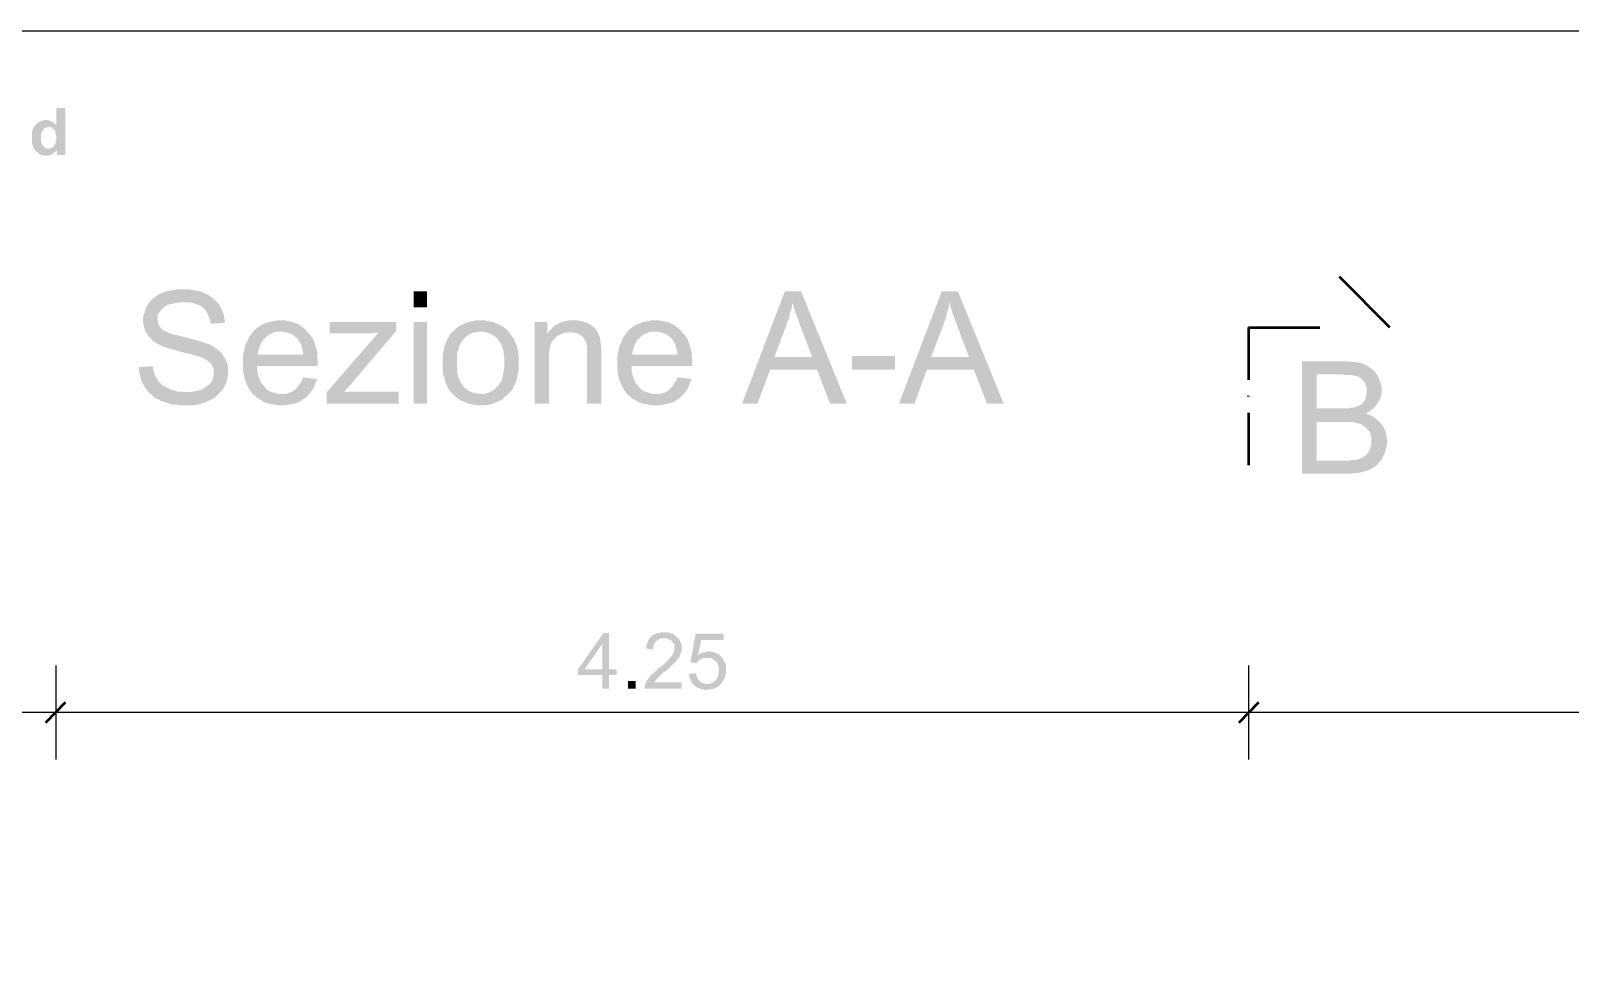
# Model space of a CAD drawing. Header units: millimetres. Extents: x -35.3 to 0.3, y 0.4 to 20.6.
# Drawn here: x -25.206 to -23.047, y 18.341 to 19.662 of the extents above; entities that cross this region are included whole.
import ezdxf

# ---------------------------------------------------------------- set-up
doc = ezdxf.new("R2010")
doc.units = ezdxf.units.MM
doc.linetypes.add('PDF_IMPORT', pattern=[1, 0.8, -0.2])
doc.layers.add('PDF _Geometria', color=7, linetype='Continuous')
doc.layers.add('PDF _Riempimenti solidi', color=7, linetype='Continuous')

msp = doc.modelspace()

# ---------------------------------------------------------------- hatches: boundary and pattern name
at = {"layer": 'PDF _Riempimenti solidi', "transparency": 33554559}
for points in [[(-25.1577, 19.5535), (-25.1702, 19.5535), (-25.1702, 19.5302), (-25.2002, 19.5293), (-25.201, 19.5277), (-25.181, 19.5268), (-25.1777, 19.5268), (-25.176, 19.526), (-25.1752, 19.5243), (-25.1735, 19.5235), (-25.1727, 19.5227), (-25.1718, 19.521), (-25.1718, 19.5193), (-25.171, 19.5177), (-25.171, 19.516), (-25.1702, 19.5135), (-25.1702, 19.5102), (-25.171, 19.5085), (-25.171, 19.5043), (-25.1718, 19.5027), (-25.1727, 19.5018), (-25.1735, 19.5002), (-25.1743, 19.4993), (-25.176, 19.4977), (-25.1777, 19.4977), (-25.1793, 19.4968), (-25.181, 19.4968), (-25.201, 19.496), (-25.1693, 19.4943), (-25.1693, 19.4877), (-25.1577, 19.4877)], [(-25.1843, 19.5368), (-25.1868, 19.5368), (-25.1885, 19.536), (-25.1902, 19.536), (-25.1918, 19.5352), (-25.1935, 19.5343), (-25.1952, 19.5335), (-25.196, 19.5327), (-25.1977, 19.5318), (-25.1993, 19.5302), (-25.2002, 19.5293), (-25.1702, 19.5302), (-25.1718, 19.531), (-25.1735, 19.5327), (-25.1743, 19.5335), (-25.1777, 19.5352), (-25.1793, 19.536), (-25.181, 19.536), (-25.1827, 19.5368)], [(-25.201, 19.5277), (-25.2018, 19.5268), (-25.2027, 19.5252), (-25.2027, 19.5235), (-25.2035, 19.5218), (-25.2043, 19.5202), (-25.2043, 19.5035), (-25.2035, 19.5018), (-25.2027, 19.5002), (-25.2027, 19.4985), (-25.2018, 19.4977), (-25.201, 19.496), (-25.181, 19.4968), (-25.1843, 19.4968), (-25.186, 19.4977), (-25.1868, 19.4985), (-25.1885, 19.5002), (-25.1893, 19.5018), (-25.1902, 19.5018), (-25.1902, 19.5035), (-25.191, 19.5043), (-25.191, 19.506), (-25.1918, 19.5085), (-25.1918, 19.5152), (-25.191, 19.5177), (-25.191, 19.5193), (-25.1902, 19.521), (-25.1893, 19.5218), (-25.1885, 19.5235), (-25.1877, 19.5243), (-25.186, 19.526), (-25.1843, 19.526), (-25.1827, 19.5268), (-25.181, 19.5268)], [(-25.201, 19.496), (-25.2002, 19.4943), (-25.1985, 19.4935), (-25.1977, 19.4918), (-25.196, 19.491), (-25.1943, 19.4893), (-25.1935, 19.4885), (-25.1918, 19.4877), (-25.1902, 19.4877), (-25.1885, 19.4868), (-25.1802, 19.4868), (-25.1785, 19.4877), (-25.1768, 19.4885), (-25.1752, 19.4893), (-25.1735, 19.491), (-25.1718, 19.4918), (-25.171, 19.4935), (-25.1693, 19.4943)], [(-24.9927, 19.2993), (-25.001, 19.2993), (-25.0052, 19.2985), (-25.0102, 19.2977), (-25.0143, 19.2968), (-25.0177, 19.296), (-25.026, 19.2927), (-25.0293, 19.2902), (-25.0335, 19.2877), (-25.0393, 19.2818), (-25.0418, 19.2785), (-25.0427, 19.2768), (-25.0452, 19.2727), (-25.046, 19.2685), (-25.0477, 19.2643), (-25.0485, 19.2602), (-25.0485, 19.2527), (-25.0477, 19.2485), (-25.0468, 19.2443), (-25.0452, 19.2402), (-25.0427, 19.2368), (-25.0427, 19.236), (-25.0402, 19.2327), (-25.0368, 19.2293), (-25.0343, 19.2268), (-25.0302, 19.2243), (-25.026, 19.2218), (-25.0252, 19.2218), (-25.0227, 19.2202), (-25.0193, 19.2185), (-25.016, 19.2177), (-25.011, 19.216), (-25.0068, 19.2152), (-25.001, 19.2135), (-24.996, 19.2118), (-24.9918, 19.211), (-24.986, 19.2093), (-24.981, 19.2085), (-24.9768, 19.2068), (-24.9727, 19.206), (-24.9702, 19.2052), (-24.9677, 19.2043), (-24.9635, 19.2027), (-24.9593, 19.2002), (-24.956, 19.1977), (-24.9535, 19.1952), (-24.9527, 19.1943), (-24.951, 19.191), (-24.9493, 19.1868), (-24.9493, 19.181), (-24.9502, 19.1768), (-24.951, 19.1727), (-24.9535, 19.1685), (-24.956, 19.166), (-24.9593, 19.1635), (-24.9627, 19.161), (-24.9668, 19.1585), (-24.971, 19.1577), (-24.9743, 19.1568), (-24.9793, 19.156), (-24.9835, 19.1552), (-25.041, 19.1552), (-25.0377, 19.1527), (-25.0343, 19.1493), (-25.031, 19.1468), (-25.0268, 19.1452), (-25.0235, 19.1427), (-25.0218, 19.1427), (-25.0185, 19.141), (-25.0143, 19.1402), (-25.0102, 19.1385), (-25.006, 19.1377), (-25.0018, 19.1377), (-24.9968, 19.1368), (-24.9777, 19.1368), (-24.9735, 19.1377), (-24.9685, 19.1385), (-24.9643, 19.1402), (-24.961, 19.141), (-24.9568, 19.1427), (-24.956, 19.1435), (-24.9518, 19.1452), (-24.9477, 19.1477), (-24.9443, 19.151), (-24.9418, 19.1535), (-24.9385, 19.1568), (-24.936, 19.1602), (-24.9327, 19.1668), (-24.931, 19.171), (-24.9302, 19.1752), (-24.9293, 19.1793), (-24.9293, 19.1902), (-24.9302, 19.1943), (-24.9318, 19.1985), (-24.9335, 19.2027), (-24.936, 19.206), (-24.9377, 19.2093), (-24.941, 19.2127), (-24.9443, 19.2152), (-24.9477, 19.2177), (-24.956, 19.2227), (-24.9568, 19.2227), (-24.9593, 19.2235), (-24.9627, 19.2243), (-24.966, 19.226), (-24.9702, 19.2268), (-24.9743, 19.2285), (-24.9793, 19.2293), (-24.9852, 19.231), (-24.991, 19.2327), (-24.9952, 19.2335), (-25.001, 19.2352), (-25.006, 19.236), (-25.011, 19.2377), (-25.0177, 19.241), (-25.0202, 19.2418), (-25.0218, 19.2435), (-25.0243, 19.246), (-25.0268, 19.2493), (-25.0285, 19.2577), (-25.0285, 19.2602), (-25.0277, 19.2643), (-25.0252, 19.2677), (-25.0227, 19.271), (-25.0193, 19.2743), (-25.0177, 19.2752), (-25.0143, 19.2777), (-25.011, 19.2785), (-25.0027, 19.2802), (-24.9977, 19.281), (-24.9443, 19.281), (-24.9477, 19.2843), (-24.9502, 19.2868), (-24.9543, 19.2893), (-24.9577, 19.2918), (-24.9618, 19.2935), (-24.9627, 19.2943), (-24.9668, 19.296), (-24.971, 19.2968), (-24.9752, 19.2977), (-24.9835, 19.2993), (-24.9885, 19.2993)], [(-24.9443, 19.281), (-24.9918, 19.281), (-24.9835, 19.281), (-24.9785, 19.2802), (-24.9743, 19.2785), (-24.971, 19.2777), (-24.9677, 19.276), (-24.9643, 19.2735), (-24.9618, 19.271), (-24.9593, 19.2677), (-24.9577, 19.2643), (-24.956, 19.2602), (-24.9543, 19.256), (-24.9535, 19.251), (-24.9335, 19.2527), (-24.9343, 19.2568), (-24.9352, 19.2618), (-24.936, 19.266), (-24.9377, 19.2693), (-24.9393, 19.2735), (-24.9418, 19.2777)], [(-24.6502, 19.2743), (-24.6502, 19.2968), (-24.6693, 19.2968), (-24.6693, 19.2743)], [(-24.126, 19.2968), (-24.1485, 19.2968), (-24.2085, 19.1393), (-24.1868, 19.1393), (-24.1693, 19.1868), (-24.1035, 19.1868), (-24.1635, 19.2043), (-24.146, 19.2502), (-24.146, 19.251), (-24.1443, 19.2552), (-24.1427, 19.2593), (-24.141, 19.2677), (-24.1393, 19.2718), (-24.1385, 19.276), (-24.1377, 19.2802)], [(-24.126, 19.2968), (-24.1377, 19.2802), (-24.1368, 19.2777), (-24.136, 19.2735), (-24.1343, 19.2702), (-24.1335, 19.266), (-24.1318, 19.2618), (-24.1302, 19.2577), (-24.1285, 19.2527), (-24.1268, 19.2477), (-24.1102, 19.2043), (-24.1635, 19.2043), (-24.1035, 19.1868), (-24.0852, 19.1393), (-24.0618, 19.1393)], [(-23.906, 19.2968), (-23.9285, 19.2968), (-23.9885, 19.1393), (-23.9668, 19.1393), (-23.9493, 19.1868), (-23.8835, 19.1868), (-23.9435, 19.2043), (-23.926, 19.2502), (-23.926, 19.251), (-23.9243, 19.2552), (-23.9227, 19.2593), (-23.9218, 19.2635), (-23.921, 19.2677), (-23.9193, 19.2718), (-23.9185, 19.276), (-23.9177, 19.2802)], [(-23.906, 19.2968), (-23.9177, 19.2802), (-23.9168, 19.2777), (-23.916, 19.2735), (-23.9143, 19.2702), (-23.9135, 19.266), (-23.9118, 19.2618), (-23.9102, 19.2577), (-23.9085, 19.2527), (-23.9068, 19.2477), (-23.8902, 19.2043), (-23.9435, 19.2043), (-23.8835, 19.1868), (-23.8652, 19.1393), (-23.8418, 19.1393)], [(-24.8943, 19.2402), (-24.8943, 19.2393), (-24.8968, 19.2368), (-24.8993, 19.2335), (-24.901, 19.2302), (-24.9027, 19.226), (-24.9043, 19.2227), (-24.906, 19.2185), (-24.9068, 19.2143), (-24.9077, 19.2102), (-24.9085, 19.2052), (-24.9085, 19.186), (-24.9077, 19.1818), (-24.9068, 19.1768), (-24.906, 19.1727), (-24.9043, 19.1693), (-24.9027, 19.1652), (-24.901, 19.1618), (-24.8993, 19.1585), (-24.8968, 19.1552), (-24.8943, 19.1518), (-24.8543, 19.1527), (-24.8593, 19.1527), (-24.8635, 19.1543), (-24.8677, 19.1552), (-24.8718, 19.1568), (-24.8752, 19.1593), (-24.8785, 19.1627), (-24.8785, 19.1635), (-24.881, 19.166), (-24.8835, 19.1693), (-24.8868, 19.1777), (-24.8877, 19.1818), (-24.8885, 19.1868), (-24.8885, 19.1918), (-24.8035, 19.1918), (-24.8035, 19.2018), (-24.8043, 19.206), (-24.8877, 19.2077), (-24.8868, 19.2127), (-24.886, 19.2168), (-24.8843, 19.221), (-24.8827, 19.2243), (-24.8802, 19.2285), (-24.8777, 19.231), (-24.8752, 19.2335), (-24.8718, 19.236), (-24.8677, 19.2377), (-24.8643, 19.2393), (-24.8602, 19.2402), (-24.8552, 19.2402)], [(-24.8552, 19.256), (-24.8602, 19.256), (-24.8643, 19.2552), (-24.8685, 19.2543), (-24.8727, 19.2535), (-24.8768, 19.2518), (-24.881, 19.2502), (-24.8843, 19.2485), (-24.8877, 19.246), (-24.891, 19.2435), (-24.8943, 19.2402), (-24.8535, 19.2402), (-24.8493, 19.2393), (-24.8452, 19.2385), (-24.841, 19.2368), (-24.8377, 19.2352), (-24.8343, 19.2318), (-24.831, 19.2293), (-24.831, 19.2277), (-24.8285, 19.2252), (-24.8268, 19.221), (-24.826, 19.2168), (-24.8243, 19.2127), (-24.8243, 19.2077), (-24.8877, 19.2077), (-24.8043, 19.206), (-24.8043, 19.211), (-24.8052, 19.2152), (-24.8068, 19.2193), (-24.8077, 19.2235), (-24.8093, 19.2277), (-24.811, 19.231), (-24.816, 19.2377), (-24.8185, 19.2402), (-24.8202, 19.2427), (-24.8235, 19.2452), (-24.8268, 19.2477), (-24.8302, 19.2502), (-24.8385, 19.2535), (-24.8418, 19.2543), (-24.8468, 19.2552), (-24.851, 19.256)], [(-24.6935, 19.241), (-24.7185, 19.2385), (-24.791, 19.1552), (-24.791, 19.1393), (-24.7668, 19.1552), (-24.7552, 19.1685)], [(-24.6935, 19.2535), (-24.7868, 19.2535), (-24.7868, 19.2377), (-24.7277, 19.2377), (-24.7235, 19.2385), (-24.7185, 19.2385), (-24.6935, 19.241)], [(-24.6502, 19.1393), (-24.6502, 19.2535), (-24.6693, 19.2535), (-24.6693, 19.1393)], [(-24.6143, 19.2402), (-24.6168, 19.2377), (-24.6193, 19.2343), (-24.621, 19.231), (-24.6227, 19.2277), (-24.6243, 19.2235), (-24.626, 19.2193), (-24.6268, 19.2152), (-24.6277, 19.211), (-24.6285, 19.206), (-24.6285, 19.186), (-24.6277, 19.181), (-24.6268, 19.1768), (-24.6252, 19.1727), (-24.6243, 19.1685), (-24.6227, 19.1652), (-24.621, 19.161), (-24.6185, 19.1577), (-24.6168, 19.1552), (-24.6135, 19.1518), (-24.5752, 19.1527), (-24.5768, 19.1527), (-24.581, 19.1535), (-24.5852, 19.1543), (-24.5893, 19.156), (-24.5927, 19.1577), (-24.596, 19.1602), (-24.5993, 19.1635), (-24.6018, 19.1668), (-24.6035, 19.1702), (-24.6052, 19.1735), (-24.6068, 19.1777), (-24.6077, 19.1818), (-24.6085, 19.186), (-24.6085, 19.2068), (-24.6077, 19.2118), (-24.606, 19.216), (-24.6052, 19.2193), (-24.6035, 19.2235), (-24.6018, 19.226), (-24.5993, 19.2293), (-24.5985, 19.2302), (-24.5952, 19.2335), (-24.5918, 19.236), (-24.5877, 19.2377), (-24.5835, 19.2393), (-24.5793, 19.2393), (-24.5752, 19.2402)], [(-24.5752, 19.256), (-24.5802, 19.256), (-24.5843, 19.2552), (-24.5885, 19.2543), (-24.5927, 19.2535), (-24.5968, 19.2518), (-24.6002, 19.2502), (-24.6043, 19.2485), (-24.6077, 19.246), (-24.611, 19.2435), (-24.611, 19.2427), (-24.6143, 19.2402), (-24.5735, 19.2402), (-24.5652, 19.2385), (-24.561, 19.2368), (-24.5577, 19.2352), (-24.5543, 19.2327), (-24.551, 19.2293), (-24.5493, 19.226), (-24.5468, 19.2235), (-24.5452, 19.2193), (-24.5443, 19.216), (-24.5427, 19.2118), (-24.5427, 19.2068), (-24.5418, 19.2018), (-24.5418, 19.191), (-24.5427, 19.186), (-24.5435, 19.181), (-24.5443, 19.1768), (-24.5452, 19.1735), (-24.5468, 19.1693), (-24.5493, 19.1668), (-24.551, 19.1635), (-24.5527, 19.1627), (-24.5552, 19.1593), (-24.5593, 19.1568), (-24.5627, 19.1552), (-24.5668, 19.1535), (-24.571, 19.1527), (-24.5752, 19.1527), (-24.6135, 19.1518), (-24.611, 19.1493), (-24.6077, 19.1468), (-24.6043, 19.1443), (-24.601, 19.1427), (-24.5927, 19.1393), (-24.5885, 19.1385), (-24.5843, 19.1377), (-24.5802, 19.1368), (-24.5685, 19.1368), (-24.5635, 19.1377), (-24.5593, 19.1385), (-24.5552, 19.1402), (-24.5518, 19.1418), (-24.5477, 19.1435), (-24.546, 19.1443), (-24.5427, 19.1468), (-24.5393, 19.1502), (-24.536, 19.1527), (-24.5335, 19.156), (-24.5302, 19.1593), (-24.5285, 19.1635), (-24.5268, 19.1668), (-24.5252, 19.171), (-24.5243, 19.1743), (-24.5235, 19.1785), (-24.5227, 19.1827), (-24.5218, 19.1877), (-24.5218, 19.2068), (-24.5227, 19.211), (-24.5235, 19.216), (-24.5243, 19.2202), (-24.526, 19.2235), (-24.5277, 19.2277), (-24.5293, 19.231), (-24.5318, 19.2343), (-24.5368, 19.241), (-24.5393, 19.2435), (-24.5427, 19.246), (-24.546, 19.2485), (-24.5502, 19.2502), (-24.5535, 19.2518), (-24.5577, 19.2535), (-24.5618, 19.2543), (-24.566, 19.2552), (-24.5702, 19.256)], [(-24.4818, 19.2535), (-24.4993, 19.2535), (-24.4993, 19.1393), (-24.4793, 19.1393), (-24.4793, 19.2093), (-24.4785, 19.2143), (-24.4777, 19.2193), (-24.4768, 19.2227), (-24.4752, 19.226), (-24.4727, 19.2293), (-24.471, 19.231), (-24.4693, 19.2327), (-24.466, 19.2352), (-24.4618, 19.2368), (-24.4818, 19.2368)], [(-24.4793, 19.241), (-24.4818, 19.2368), (-24.4618, 19.2368), (-24.4577, 19.2385), (-24.4535, 19.2393), (-24.4493, 19.2393)], [(-24.4452, 19.256), (-24.4502, 19.256), (-24.4543, 19.2552), (-24.4585, 19.2543), (-24.4627, 19.2527), (-24.4668, 19.251), (-24.4702, 19.2493), (-24.4735, 19.2468), (-24.476, 19.2435), (-24.4793, 19.241), (-24.4493, 19.2393), (-24.4485, 19.2393), (-24.4435, 19.2385), (-24.4393, 19.2377), (-24.436, 19.236), (-24.4327, 19.2335), (-24.4277, 19.2268), (-24.4277, 19.226), (-24.4268, 19.2227), (-24.426, 19.2185), (-24.426, 19.1393), (-24.406, 19.1393), (-24.406, 19.2168), (-24.4068, 19.2218), (-24.4068, 19.2252), (-24.4077, 19.2285), (-24.4077, 19.231), (-24.4093, 19.2352), (-24.411, 19.2393), (-24.4135, 19.2427), (-24.4152, 19.2452), (-24.4185, 19.2477), (-24.4218, 19.2502), (-24.426, 19.2527), (-24.4277, 19.2527), (-24.4318, 19.2543), (-24.436, 19.2552), (-24.441, 19.256)], [(-24.3693, 19.2402), (-24.3693, 19.2393), (-24.3718, 19.2368), (-24.3743, 19.2335), (-24.376, 19.2302), (-24.3777, 19.226), (-24.3793, 19.2227), (-24.381, 19.2185), (-24.3818, 19.2143), (-24.3827, 19.2102), (-24.3835, 19.2052), (-24.3835, 19.186), (-24.3827, 19.1818), (-24.3818, 19.1768), (-24.381, 19.1727), (-24.3793, 19.1693), (-24.3777, 19.1652), (-24.376, 19.1618), (-24.3743, 19.1585), (-24.3718, 19.1552), (-24.3693, 19.1518), (-24.3293, 19.1527), (-24.3343, 19.1527), (-24.3385, 19.1543), (-24.3427, 19.1552), (-24.3468, 19.1568), (-24.3502, 19.1593), (-24.3535, 19.1627), (-24.3535, 19.1635), (-24.356, 19.166), (-24.3585, 19.1693), (-24.3602, 19.1735), (-24.3618, 19.1777), (-24.3627, 19.1818), (-24.3635, 19.1868), (-24.3635, 19.1918), (-24.2785, 19.1918), (-24.2785, 19.2018), (-24.2793, 19.206), (-24.3627, 19.2077), (-24.3618, 19.2127), (-24.361, 19.2168), (-24.3593, 19.221), (-24.3577, 19.2243), (-24.3552, 19.2285), (-24.3527, 19.231), (-24.3502, 19.2335), (-24.3468, 19.236), (-24.3427, 19.2377), (-24.3393, 19.2393), (-24.3352, 19.2402), (-24.3302, 19.2402)], [(-24.3302, 19.256), (-24.3352, 19.256), (-24.3393, 19.2552), (-24.3435, 19.2543), (-24.3477, 19.2535), (-24.3518, 19.2518), (-24.356, 19.2502), (-24.3593, 19.2485), (-24.3627, 19.246), (-24.366, 19.2435), (-24.3693, 19.2402), (-24.3285, 19.2402), (-24.3243, 19.2393), (-24.3202, 19.2385), (-24.316, 19.2368), (-24.3127, 19.2352), (-24.3093, 19.2318), (-24.306, 19.2293), (-24.306, 19.2277), (-24.3035, 19.2252), (-24.3018, 19.221), (-24.301, 19.2168), (-24.2993, 19.2127), (-24.2993, 19.2077), (-24.3627, 19.2077), (-24.2793, 19.206), (-24.2793, 19.211), (-24.2802, 19.2152), (-24.2818, 19.2193), (-24.2827, 19.2235), (-24.2843, 19.2277), (-24.286, 19.231), (-24.291, 19.2377), (-24.2935, 19.2402), (-24.2952, 19.2427), (-24.2985, 19.2452), (-24.3018, 19.2477), (-24.3052, 19.2502), (-24.3135, 19.2535), (-24.3168, 19.2543), (-24.3218, 19.2552), (-24.326, 19.256)], [(-25.0352, 19.1918), (-25.0543, 19.1902), (-25.0543, 19.186), (-25.0535, 19.1818), (-25.0527, 19.1777), (-25.0518, 19.1735), (-25.0502, 19.1693), (-25.0477, 19.1652), (-25.046, 19.1618), (-25.0435, 19.1585), (-25.041, 19.1552), (-24.9885, 19.1552), (-24.991, 19.1552), (-24.996, 19.156), (-25.0002, 19.156), (-25.0043, 19.1577), (-25.0085, 19.1585), (-25.0127, 19.1602), (-25.0152, 19.1618), (-25.0193, 19.1635), (-25.0227, 19.166), (-25.026, 19.1693), (-25.0285, 19.1727), (-25.0293, 19.1743), (-25.0318, 19.1785), (-25.0327, 19.1827), (-25.0343, 19.1868)], [(-23.9943, 19.1868), (-23.9943, 19.206), (-24.0543, 19.206), (-24.0543, 19.1868)], [(-23.3643, 19.1985), (-23.4235, 19.1985), (-23.4235, 19.041), (-23.3543, 19.041), (-23.3493, 19.0418), (-23.3452, 19.0418), (-23.3418, 19.0427), (-23.3377, 19.0435), (-23.336, 19.0443), (-23.3318, 19.0452), (-23.3277, 19.0468), (-23.3235, 19.0493), (-23.3202, 19.0518), (-23.3193, 19.0518), (-23.3168, 19.0552), (-23.3135, 19.0585), (-23.4027, 19.0593), (-23.4027, 19.1135), (-23.366, 19.1135), (-23.3152, 19.1143), (-23.3185, 19.1168), (-23.3218, 19.1193), (-23.3252, 19.1218), (-23.3293, 19.1235), (-23.3343, 19.1252), (-23.3335, 19.1252), (-23.3293, 19.1277), (-23.326, 19.1302), (-23.4027, 19.1327), (-23.4027, 19.1802), (-23.3185, 19.1802), (-23.321, 19.1835), (-23.3243, 19.1868), (-23.3277, 19.1893), (-23.331, 19.1918), (-23.3352, 19.1935), (-23.3377, 19.1952), (-23.341, 19.196), (-23.3452, 19.1968), (-23.3493, 19.1977), (-23.3543, 19.1977), (-23.3593, 19.1985)], [(-24.8243, 19.176), (-24.826, 19.171), (-24.8285, 19.1677), (-24.831, 19.1635), (-24.8335, 19.161), (-24.836, 19.1585), (-24.8377, 19.1568), (-24.8418, 19.1552), (-24.8452, 19.1535), (-24.8493, 19.1527), (-24.8543, 19.1527), (-24.8943, 19.1518), (-24.8935, 19.1518), (-24.8902, 19.1485), (-24.8868, 19.146), (-24.8835, 19.1443), (-24.8802, 19.1418), (-24.876, 19.1402), (-24.8727, 19.1393), (-24.8685, 19.1385), (-24.8635, 19.1377), (-24.8593, 19.1368), (-24.8493, 19.1368), (-24.8452, 19.1377), (-24.8402, 19.1385), (-24.836, 19.1393), (-24.8327, 19.1402), (-24.8285, 19.1418), (-24.8252, 19.1443), (-24.8218, 19.1468), (-24.8202, 19.1477), (-24.8168, 19.151), (-24.8143, 19.1543), (-24.8093, 19.161), (-24.8077, 19.1652), (-24.806, 19.1693), (-24.8043, 19.1735)], [(-24.2993, 19.176), (-24.301, 19.171), (-24.3035, 19.1677), (-24.306, 19.1635), (-24.3085, 19.161), (-24.311, 19.1585), (-24.3127, 19.1568), (-24.3168, 19.1552), (-24.3202, 19.1535), (-24.3243, 19.1527), (-24.3293, 19.1527), (-24.3693, 19.1518), (-24.3685, 19.1518), (-24.3652, 19.1485), (-24.3618, 19.146), (-24.3585, 19.1443), (-24.3552, 19.1418), (-24.351, 19.1402), (-24.3477, 19.1393), (-24.3435, 19.1385), (-24.3385, 19.1377), (-24.3343, 19.1368), (-24.3243, 19.1368), (-24.3202, 19.1377), (-24.3152, 19.1385), (-24.311, 19.1393), (-24.3077, 19.1402), (-24.3035, 19.1418), (-24.3002, 19.1443), (-24.2968, 19.1468), (-24.2952, 19.1477), (-24.2918, 19.151), (-24.2893, 19.1543), (-24.2868, 19.1577), (-24.2843, 19.161), (-24.2827, 19.1652), (-24.281, 19.1693), (-24.2793, 19.1735)], [(-23.3185, 19.1802), (-23.371, 19.1802), (-23.3677, 19.1802), (-23.3627, 19.1793), (-23.3535, 19.1793), (-23.3502, 19.1785), (-23.3468, 19.1777), (-23.346, 19.1777), (-23.3418, 19.1752), (-23.3385, 19.1727), (-23.336, 19.1693), (-23.3352, 19.1685), (-23.3335, 19.1643), (-23.3327, 19.1602), (-23.3327, 19.1543), (-23.3335, 19.1493), (-23.3343, 19.1452), (-23.3368, 19.1418), (-23.3377, 19.141), (-23.3402, 19.1377), (-23.3443, 19.136), (-23.3485, 19.1343), (-23.3502, 19.1335), (-23.3535, 19.1335), (-23.3577, 19.1327), (-23.4027, 19.1327), (-23.326, 19.1302), (-23.3227, 19.1327), (-23.3177, 19.1393), (-23.316, 19.1418), (-23.3143, 19.1452), (-23.3127, 19.1493), (-23.3118, 19.1535), (-23.3118, 19.1627), (-23.3127, 19.1668), (-23.3143, 19.171), (-23.3177, 19.1793)], [(-24.6902, 19.156), (-24.7577, 19.156), (-24.7627, 19.1552), (-24.7668, 19.1552), (-24.791, 19.1393), (-24.6902, 19.1393)], [(-23.3152, 19.1143), (-23.366, 19.1135), (-23.3543, 19.1135), (-23.3502, 19.1127), (-23.346, 19.1118), (-23.3427, 19.111), (-23.3402, 19.1102), (-23.3368, 19.1077), (-23.3335, 19.1052), (-23.3302, 19.1018), (-23.3285, 19.0993), (-23.3268, 19.0952), (-23.326, 19.091), (-23.326, 19.0818), (-23.3277, 19.0768), (-23.3293, 19.0735), (-23.331, 19.0702), (-23.3335, 19.0668), (-23.3368, 19.0643), (-23.3402, 19.0627), (-23.3443, 19.061), (-23.3493, 19.0602), (-23.3527, 19.0602), (-23.3577, 19.0593), (-23.4027, 19.0593), (-23.3135, 19.0585), (-23.311, 19.0618), (-23.3093, 19.066), (-23.3077, 19.0693), (-23.306, 19.0735), (-23.3052, 19.0777), (-23.3043, 19.0818), (-23.3043, 19.091), (-23.3052, 19.0952), (-23.306, 19.0993), (-23.3077, 19.1035), (-23.3093, 19.1068), (-23.3118, 19.1102), (-23.3127, 19.111)], [(-24.3952, 18.8177), (-24.4027, 18.8177), (-24.4385, 18.7668), (-24.4385, 18.7585), (-24.4043, 18.7585), (-24.4043, 18.7393), (-24.3952, 18.7393), (-24.3952, 18.7585), (-24.3843, 18.7585), (-24.3843, 18.7668), (-24.4293, 18.7668), (-24.4043, 18.8027)], [(-24.3952, 18.8177), (-24.4043, 18.8027), (-24.4043, 18.7668), (-24.4293, 18.7668), (-24.3952, 18.7668)], [(-24.2985, 18.8102), (-24.3177, 18.8102), (-24.3143, 18.8102), (-24.3127, 18.8093), (-24.311, 18.8085), (-24.3085, 18.8077), (-24.3077, 18.8068), (-24.3068, 18.806), (-24.306, 18.8043), (-24.3043, 18.8027), (-24.3035, 18.801), (-24.3035, 18.7935), (-24.3043, 18.791), (-24.3052, 18.7893), (-24.306, 18.7868), (-24.3077, 18.7852), (-24.3085, 18.7843), (-24.3093, 18.7827), (-24.311, 18.7818), (-24.3118, 18.7802), (-24.3135, 18.7785), (-24.3152, 18.7768), (-24.3168, 18.7752), (-24.3185, 18.7735), (-24.321, 18.7718), (-24.3227, 18.7702), (-24.3252, 18.7685), (-24.3285, 18.7652), (-24.3318, 18.7618), (-24.3335, 18.761), (-24.3352, 18.7593), (-24.3368, 18.7577), (-24.3377, 18.7568), (-24.3385, 18.7552), (-24.3402, 18.7535), (-24.341, 18.7518), (-24.3427, 18.7502), (-24.3435, 18.7477), (-24.3443, 18.746), (-24.3452, 18.7435), (-24.3452, 18.7393), (-24.2935, 18.7393), (-24.2935, 18.7485), (-24.3318, 18.7485), (-24.3302, 18.7502), (-24.3293, 18.7518), (-24.3277, 18.7535), (-24.3268, 18.7543), (-24.326, 18.7552), (-24.3243, 18.7568), (-24.321, 18.7602), (-24.3193, 18.7618), (-24.3168, 18.7635), (-24.316, 18.7643), (-24.3135, 18.766), (-24.3118, 18.7677), (-24.3102, 18.7693), (-24.3085, 18.771), (-24.3068, 18.7727), (-24.3052, 18.7743), (-24.3035, 18.7752), (-24.3027, 18.7768), (-24.2993, 18.7802), (-24.2985, 18.7818), (-24.2968, 18.7835), (-24.2952, 18.7868), (-24.2952, 18.7877), (-24.2943, 18.7902), (-24.2935, 18.7918), (-24.2935, 18.801), (-24.2943, 18.8035), (-24.2968, 18.8085)], [(-24.3177, 18.8185), (-24.3227, 18.8185), (-24.3243, 18.8177), (-24.3268, 18.8177), (-24.3285, 18.8168), (-24.331, 18.816), (-24.3327, 18.8152), (-24.3343, 18.8135), (-24.336, 18.8127), (-24.3368, 18.811), (-24.3385, 18.8102), (-24.3393, 18.8085), (-24.3402, 18.8068), (-24.341, 18.8043), (-24.3418, 18.8027), (-24.3427, 18.8002), (-24.3427, 18.7977), (-24.3435, 18.796), (-24.3335, 18.7943), (-24.3335, 18.7968), (-24.3327, 18.7993), (-24.3327, 18.801), (-24.3318, 18.8027), (-24.3302, 18.8043), (-24.3293, 18.806), (-24.3277, 18.8068), (-24.326, 18.8085), (-24.3243, 18.8093), (-24.3227, 18.8102), (-24.2985, 18.8102), (-24.3002, 18.8118), (-24.3018, 18.8135), (-24.3035, 18.8143), (-24.3052, 18.816), (-24.3068, 18.8168), (-24.3085, 18.8168), (-24.311, 18.8177), (-24.3127, 18.8185), (-24.3152, 18.8185)], [(-24.2343, 18.8168), (-24.2735, 18.8168), (-24.281, 18.7768), (-24.2727, 18.7752), (-24.271, 18.7768), (-24.2702, 18.7785), (-24.2685, 18.7793), (-24.266, 18.781), (-24.2643, 18.7818), (-24.2627, 18.7827), (-24.2577, 18.7827), (-24.2377, 18.7843), (-24.2393, 18.786), (-24.2702, 18.7868), (-24.266, 18.8077), (-24.2343, 18.8077)], [(-24.2552, 18.7918), (-24.256, 18.7918), (-24.2585, 18.791), (-24.2602, 18.791), (-24.2627, 18.7902), (-24.2643, 18.7902), (-24.266, 18.7893), (-24.2685, 18.7877), (-24.2702, 18.7868), (-24.2393, 18.786), (-24.241, 18.7868), (-24.2427, 18.7885), (-24.2452, 18.7893), (-24.2468, 18.7902), (-24.2485, 18.791), (-24.251, 18.791), (-24.2535, 18.7918)], [(-24.2377, 18.7843), (-24.2577, 18.7827), (-24.2527, 18.7827), (-24.2493, 18.781), (-24.2477, 18.7793), (-24.246, 18.7785), (-24.2452, 18.7777), (-24.2435, 18.776), (-24.2427, 18.7735), (-24.2418, 18.7718), (-24.2418, 18.7702), (-24.241, 18.7677), (-24.241, 18.7627), (-24.2418, 18.7602), (-24.2418, 18.7585), (-24.2427, 18.756), (-24.2443, 18.7527), (-24.246, 18.751), (-24.2477, 18.7493), (-24.2493, 18.7485), (-24.2518, 18.7468), (-24.2535, 18.7468), (-24.256, 18.746), (-24.2577, 18.746), (-24.2385, 18.746), (-24.2368, 18.7477), (-24.236, 18.7493), (-24.2343, 18.7518), (-24.2327, 18.7552), (-24.2318, 18.7577), (-24.2318, 18.7593), (-24.231, 18.7618), (-24.231, 18.7718), (-24.2318, 18.7735), (-24.2327, 18.776), (-24.2343, 18.7793), (-24.2352, 18.781), (-24.2368, 18.7827)], [(-24.2727, 18.761), (-24.2835, 18.7602), (-24.2827, 18.7585), (-24.2827, 18.7568), (-24.2818, 18.7543), (-24.281, 18.7527), (-24.2802, 18.7502), (-24.2793, 18.7485), (-24.2785, 18.7468), (-24.2768, 18.7452), (-24.2752, 18.7443), (-24.2743, 18.7427), (-24.2727, 18.7418), (-24.271, 18.741), (-24.2685, 18.7402), (-24.2668, 18.7393), (-24.2643, 18.7385), (-24.2627, 18.7385), (-24.2602, 18.7377), (-24.2577, 18.7377), (-24.2552, 18.7385), (-24.251, 18.7385), (-24.2485, 18.7393), (-24.2468, 18.7402), (-24.2452, 18.741), (-24.2435, 18.7418), (-24.2418, 18.7427), (-24.2385, 18.746), (-24.2602, 18.746), (-24.2618, 18.7468), (-24.2643, 18.7477), (-24.266, 18.7485), (-24.2677, 18.7493), (-24.2685, 18.751), (-24.2702, 18.7527), (-24.2718, 18.756), (-24.2727, 18.7585)], [(-24.3577, 18.7393), (-24.3577, 18.7502), (-24.3685, 18.7502), (-24.3685, 18.7393)]]:
    msp.add_hatch(color=256, dxfattribs=at).paths.add_polyline_path(points)

# ---------------------------------------------------------------- linework, layer by layer
at = {"layer": 'PDF _Geometria', "lineweight": 25}
msp.add_lwpolyline([(-35.3452, 0.3843), (-35.3452, 19.6618), (0.259, 19.6618), (0.259, 0.3843)], close=True, dxfattribs=at)
at = {"layer": 'PDF _Geometria', "linetype": 'PDF_IMPORT', "lineweight": 50, "ltscale": 0.076016}
msp.add_lwpolyline([(-23.4985, 19.246), (-23.3002, 19.246), (-23.441, 19.3868)], dxfattribs=at)
at = {"layer": 'PDF _Geometria', "lineweight": 50}
for points in [[(-23.4985, 19.246), (-23.4985, 19.1727)], [(-23.4985, 19.1493), (-23.4985, 19.1502)], [(-23.4985, 19.126), (-23.4985, 19.0527)], [(-25.1577, 18.7202), (-25.1852, 18.6918)], [(-23.4843, 18.7202), (-23.5118, 18.6918)]]:
    msp.add_lwpolyline(points, dxfattribs=at)
at = {"layer": 'PDF _Geometria', "lineweight": 25}
for points in [[(-25.171, 18.7718), (-25.171, 18.6402)], [(-23.4985, 18.7718), (-23.4985, 18.6402)], [(-21.5493, 18.706), (-21.7585, 18.706), (-21.8252, 18.706), (-21.891, 18.706), (-23.4985, 18.706), (-25.1052, 18.706), (-25.171, 18.706), (-25.2377, 18.706), (-25.4468, 18.706)]]:
    msp.add_lwpolyline(points, dxfattribs=at)

doc.saveas('drawing.dxf')
